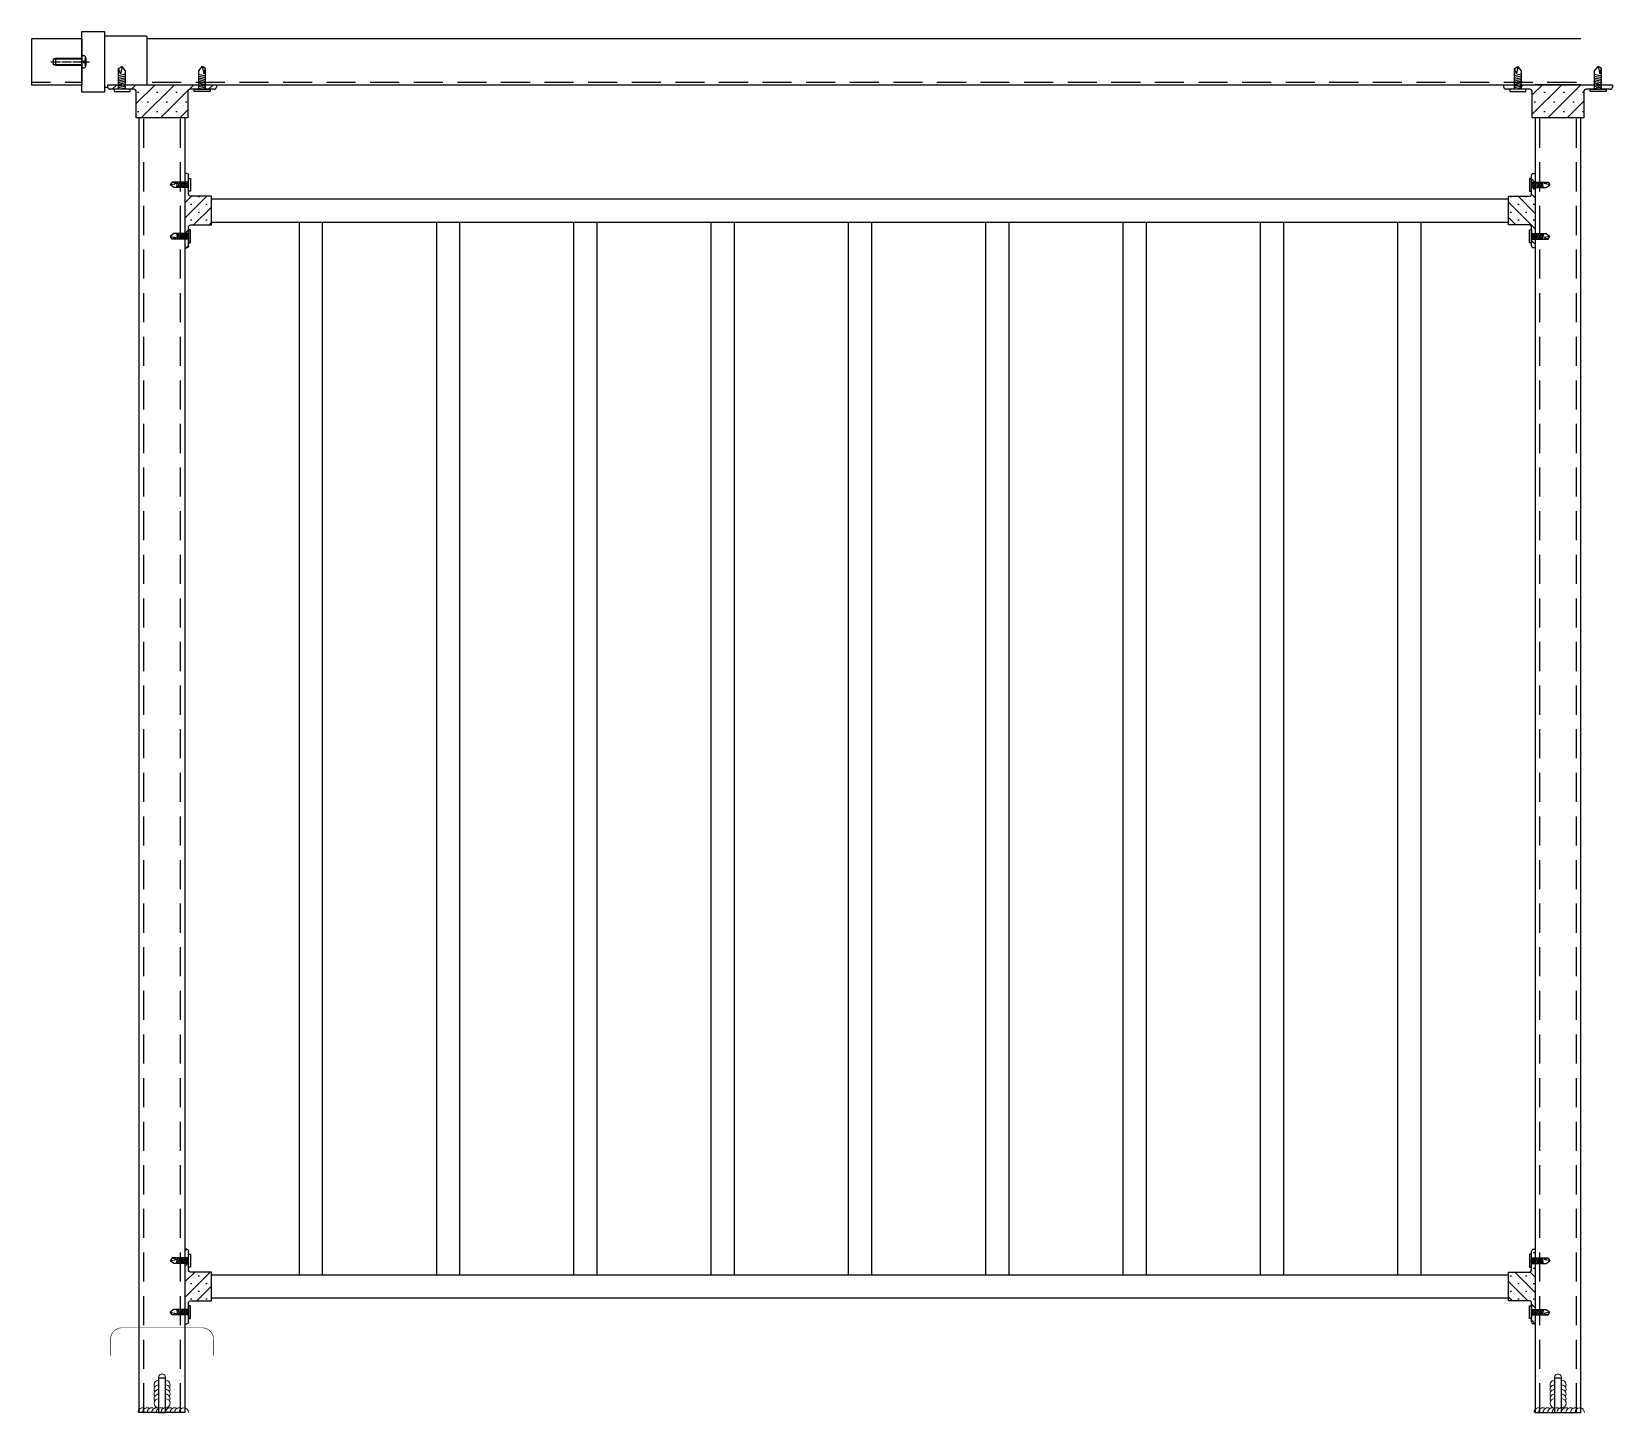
# Model space of a CAD drawing. Header units: millimetres. Extents: x -93 to 1288, y 0 to 1206.
import ezdxf

# ---------------------------------------------------------------- set-up
doc = ezdxf.new("R2010")
doc.units = ezdxf.units.MM
doc.set_wipeout_variables(frame=1)
doc.linetypes.add('DASHED', pattern=[19.05, 12.7, -6.35])
doc.linetypes.add('DOTE', pattern=[2.42, 2, -0.2, 0.02, -0.2])
for name, color, linetype in [('@F05_Section_Steel', 24, 'Continuous'), ('F01_Section_AL', 92, 'Continuous'), ('F22_Dim', 9, 'Continuous'), ('F31_Gridline_Other', 132, 'Continuous'), ('F90_Dote', 145, 'Continuous'), ('XX', 6, 'DASHED'), ('图层2', 1, 'Continuous'), ('图层3', 3, 'Continuous')]:
    doc.layers.add(name, color=color, linetype=linetype)
doc.layers.add('JY-11填充层', color=8, linetype='Continuous', lineweight=5)

# ---------------------------------------------------------------- blocks, each defined once
blk = doc.blocks.new('肋板侧')
at = {"layer": '@F05_Section_Steel', "ltscale": 10}
blk.add_lwpolyline([(-3, 0), (3, 0), (3, 30), (-3, 30)], close=True, dxfattribs=at)
at = {"layer": 'JY-11填充层'}
blk.add_lwpolyline([(1, 30), (3, 30, 1.147558), (-3, 30)], format="xyb", close=True, dxfattribs=at)
for centre, start, end in [((-3, 24), 90, 210), ((3, 24), 330, 90), ((-3, 20), 90, 210), ((-3, 16), 90, 210), ((-3, 12), 90, 210), ((3, 20), 330, 90), ((3, 16), 330, 90), ((3, 12), 330, 90), ((-17, 0), 60, 180), ((-13, 0), 60, 180), ((-9, 0), 60, 180), ((-5, 0), 60, 180), ((-3, 8), 90, 270), ((-1, 0), 60, 180), ((3, 0), 60, 180), ((3, 8), 270, 90), ((7, 0), 60, 180), ((11, 0), 60, 180), ((15, 0), 60, 180), ((19, 0), 0, 180)]:
    blk.add_arc(centre, 4, start, end, dxfattribs=at)
blk = doc.blocks.new('M5x19')
at = {"layer": 'F31_Gridline_Other', "ltscale": 0.5}
for p, q in [((-2.2, -17.5), (-1.8, -19)), ((2.2, -17.5), (1.8, -19))]:
    blk.add_line(p, q, dxfattribs=at)
at = {"layer": 'F31_Gridline_Other'}
blk.add_lwpolyline([(4, 1.1, 0.338208), (2.9, 2.5, 0.133928), (-2.9, 2.5, 0.338208), (-4, 1.1), (-4, 0), (4, 0)], format="xyb", close=True, dxfattribs=at)
blk.add_lwpolyline([(2.9, 2.5), (2.6, 2.3), (2.3, 2.2), (2, 2.2), (1.7, 2.2), (1.4, 2.3), (1.1, 2.4), (0.9, 2.5), (0.7, 2.5), (0.6, 2.4), (0.6, 2.3), (0.5, 2.1), (0.6, 1.9), (0.6, 1.6), (0.6, 1.4), (0.6, 1.2), (0.5, 1), (0.4, 0.8), (0.3, 0.7), (0.2, 0.6), (0, 0.6), (-0.2, 0.6), (-0.3, 0.7), (-0.4, 0.8), (-0.5, 1), (-0.6, 1.2), (-0.6, 1.4), (-0.6, 1.6), (-0.6, 1.9), (-0.5, 2.1), (-0.6, 2.3), (-0.6, 2.4), (-0.7, 2.5), (-0.9, 2.5), (-1.1, 2.4), (-1.4, 2.3), (-1.7, 2.2), (-2, 2.2), (-2.3, 2.2), (-2.6, 2.3), (-2.9, 2.5)], dxfattribs=at)
at = {"layer": 'F31_Gridline_Other', "ltscale": 0.5}
for points in [[(-2.2, 0), (-2.2, -17.5), (2.2, -17.5), (2.2, 0)], [(-1.8, 0), (-1.8, -19), (1.8, -19), (1.8, 0)]]:
    blk.add_lwpolyline(points, dxfattribs=at)
at = {"layer": 'F90_Dote', "linetype": 'DOTE', "ltscale": 3}
blk.add_line((0, -20.7), (0, 5.1), dxfattribs=at)
blk = doc.blocks.new('平椭圆管靠墙安装件')
at = {"color": 1}
blk.add_wipeout([(43, 17), (15, 17), (15, 20), (0, 20), (0, -20), (15, -20), (15, -17), (43, -17)], dxfattribs=at)
for p, q in [((0, 15), (0, -15)), ((43, 17), (43, -17))]:
    blk.add_line(p, q)
at = {"color": 0}
for p, q in [((43, 17), (15, 17)), ((43, -17), (15, -17))]:
    blk.add_line(p, q, dxfattribs=at)
blk.add_lwpolyline([(15, -20), (0, -20), (0, 20), (15, 20)], close=True)
at = {"layer": 'F31_Gridline_Other', "rotation": 270}
blk.add_blockref('M5x19', (0, 0), dxfattribs=at)
blk = doc.blocks.new('拉伸固定座')
at = {"layer": '图层2'}
for p, q in [((2255.6, 504.9), (2249.6, 503.5)), ((2319.6, 504.9), (2325.6, 503.5))]:
    blk.add_line(p, q, dxfattribs=at)
for points in [[(2255.6, 507.8), (2252.6, 511.8), (2251.2, 505.2), (2249.6, 510), (2252.6, 511.8)], [(2319.6, 507.8), (2322.6, 511.8), (2324, 505.2), (2325.6, 510), (2322.6, 511.8)]]:
    blk.add_lwpolyline(points, dxfattribs=at)
at = {"color": 1}
blk.add_wipeout([(2265.1, 466.8), (2310.1, 466.8), (2310.1, 489.8), (2310.1, 490.1), (2310.2, 490.3), (2310.2, 490.6), (2310.4, 490.8), (2310.5, 491), (2310.7, 491.2), (2310.9, 491.4), (2311.1, 491.5), (2311.3, 491.6), (2311.6, 491.7), (2311.8, 491.8), (2312.1, 491.8), (2333.1, 491.8), (2333.3, 491.8), (2333.6, 491.9), (2333.8, 491.9), (2334.1, 492.1), (2334.3, 492.2), (2334.4, 492.3), (2334.6, 492.5), (2334.7, 492.6), (2334.8, 492.7), (2334.9, 492.9), (2335, 493.1), (2335, 493.3), (2335.1, 493.5), (2335.1, 493.8), (2335.1, 495.8), (2240.1, 495.8), (2240.1, 493.8), (2240.1, 493.4), (2240.2, 493.2), (2240.2, 493.1), (2240.3, 492.9), (2240.4, 492.8), (2240.5, 492.7), (2240.5, 492.5), (2240.6, 492.4), (2240.7, 492.4), (2240.8, 492.3), (2240.9, 492.2), (2240.9, 492.2), (2241, 492.1), (2241.1, 492.1), (2241.2, 492), (2241.3, 492), (2241.4, 491.9), (2241.5, 491.9), (2241.6, 491.9), (2241.8, 491.8), (2241.9, 491.8), (2242.1, 491.8), (2245.6, 491.8), (2263.1, 491.8), (2263.5, 491.8), (2263.8, 491.7), (2264, 491.6), (2264.2, 491.4), (2264.4, 491.3), (2264.5, 491.2), (2264.7, 491), (2264.7, 490.9), (2264.8, 490.8), (2264.9, 490.6), (2265, 490.4), (2265.1, 490.2), (2265.1, 490), (2265.1, 489.8)], dxfattribs=at)
at = {"layer": '图层3'}
h = blk.add_hatch(dxfattribs=at)
h.set_pattern_fill('SACNCR', color=256, scale=5, style=0)
h.paths.add_polyline_path([(2240.1, 495.8), (2240.1, 493.8, 0.414214), (2242.1, 491.8), (2263.1, 491.8, -0.414214), (2265.1, 489.8), (2265.1, 466.8), (2310.1, 466.8), (2310.1, 489.8, -0.414214), (2312.1, 491.8), (2333.1, 491.8, 0.414214), (2335.1, 493.8), (2335.1, 495.8)])
at = {"layer": '图层2'}
for p, q in [((2249.6, 491.8), (2249.6, 510)), ((2255.6, 503.4), (2249.6, 502)), ((2255.6, 501.9), (2249.6, 500.5)), ((2255.6, 500.4), (2249.6, 499)), ((2255.6, 498.9), (2249.6, 497.5)), ((2255.6, 497.4), (2249.6, 496)), ((2255.6, 491.8), (2255.6, 507.8)), ((2319.6, 491.8), (2319.6, 507.8)), ((2319.6, 503.4), (2325.6, 502)), ((2319.6, 501.9), (2325.6, 500.5)), ((2319.6, 500.4), (2325.6, 499)), ((2319.6, 498.9), (2325.6, 497.5)), ((2319.6, 497.4), (2325.6, 496)), ((2325.6, 491.8), (2325.6, 510)), ((2255.6, 495.9), (2249.6, 494.5)), ((2255.6, 494.4), (2249.6, 493)), ((2255.6, 492.9), (2251, 491.8)), ((2319.6, 495.9), (2325.6, 494.5)), ((2319.6, 494.4), (2325.6, 493)), ((2319.6, 492.9), (2324.2, 491.8))]:
    blk.add_line(p, q, dxfattribs=at)
for points in [[(2259.6, 491.8), (2245.6, 491.8), (2245.6, 489.8), (2259.6, 489.8)], [(2315.6, 491.8), (2329.6, 491.8), (2329.6, 489.8), (2315.6, 489.8)]]:
    blk.add_lwpolyline(points, close=True, dxfattribs=at)
at = {"layer": '图层3'}
for p, q in [((2240.1, 495.8), (2335.1, 495.8)), ((2240.1, 493.8), (2240.1, 495.8)), ((2263.1, 491.8), (2242.1, 491.8)), ((2265.1, 466.8), (2265.1, 489.8)), ((2310.1, 489.8), (2310.1, 466.8)), ((2333.1, 491.8), (2312.1, 491.8)), ((2335.1, 495.8), (2335.1, 493.8)), ((2310.1, 466.8), (2265.1, 466.8))]:
    blk.add_line(p, q, dxfattribs=at)
for centre, start, end in [((2242.1, 493.8), 180, 270), ((2263.1, 489.8), 0, 90), ((2312.1, 489.8), 90, 180), ((2333.1, 493.8), 270, 0)]:
    blk.add_arc(centre, 2, start, end, dxfattribs=at)
blk = doc.blocks.new('15E[GL')
at = {"layer": '图层2'}
for points in [[(9.6, 20.1), (12.8, 22.5), (7.5, 23.6), (11.3, 24.9), (12.8, 22.5)], [(9.6, -20.1), (12.8, -22.5), (7.5, -23.6), (11.3, -24.9), (12.8, -22.5)]]:
    blk.add_lwpolyline(points, dxfattribs=at)
at = {"color": 1}
blk.add_wipeout([(0, 32.5), (-1.6, 32.5), (-1.9, 32.5), (-2.1, 32.4), (-2.4, 32.3), (-2.6, 32.1), (-2.9, 31.9), (-3, 31.6), (-3.2, 31.3), (-3.2, 31.1), (-3.2, 30.9), (-3.2, 14.1), (-3.2, 13.8), (-3.3, 13.6), (-3.4, 13.4), (-3.5, 13.2), (-3.7, 13), (-3.9, 12.8), (-4.2, 12.6), (-4.5, 12.5), (-4.8, 12.5), (-23.2, 12.5), (-23.2, -12.5), (-4.8, -12.5), (-4.5, -12.5), (-4.2, -12.6), (-4, -12.7), (-3.7, -13), (-3.6, -13.1), (-3.4, -13.3), (-3.3, -13.5), (-3.3, -13.7), (-3.2, -13.9), (-3.2, -14.1), (-3.2, -30.9), (-3.2, -31.2), (-3.1, -31.5), (-3, -31.7), (-2.9, -31.8), (-2.8, -32), (-2.6, -32.1), (-2.4, -32.3), (-2.3, -32.4), (-2.1, -32.4), (-2, -32.5), (-1.8, -32.5), (-1.6, -32.5), (0, -32.5)], dxfattribs=at)
at = {"layer": '图层3'}
h = blk.add_hatch(dxfattribs=at)
h.set_pattern_fill('SACNCR', color=256, scale=4, angle=-90, style=0)
h.set_pattern_definition([(315, (-396.641, 1830.071), (6.73519, 6.73519), []), (315, (-396.641, 1823.335), (6.73519, 6.73519), [0, -9.525])])
h.paths.add_polyline_path([(0, 32.5), (-1.6, 32.5, 0.414214), (-3.2, 30.9), (-3.2, 14.1, -0.414214), (-4.8, 12.5), (-23.2, 12.5), (-23.2, -12.5), (-4.8, -12.5, -0.414214), (-3.2, -14.1), (-3.2, -30.9, 0.414214), (-1.6, -32.5), (0, -32.5)])
at = {"layer": '图层2'}
for p, q in [((-3.2, 24.9), (11.3, 24.9)), ((-2.3, 20.1), (-3.2, 23.8)), ((-3.2, 20.1), (9.6, 20.1)), ((-1.1, 20.1), (-2.3, 24.9)), ((0.1, 20.1), (-1.1, 24.9)), ((1.3, 20.1), (0.1, 24.9)), ((2.5, 20.1), (1.3, 24.9)), ((3.7, 20.1), (2.5, 24.9)), ((4.9, 20.1), (3.7, 24.9)), ((6.1, 20.1), (4.9, 24.9)), ((7.3, 20.1), (6.1, 24.9)), ((-3.2, -20.1), (9.6, -20.1)), ((-2.3, -20.1), (-3.2, -23.8)), ((-3.2, -24.9), (11.3, -24.9)), ((-1.1, -20.1), (-2.3, -24.9)), ((0.1, -20.1), (-1.1, -24.9)), ((1.3, -20.1), (0.1, -24.9)), ((2.5, -20.1), (1.3, -24.9)), ((3.7, -20.1), (2.5, -24.9)), ((4.9, -20.1), (3.7, -24.9)), ((6.1, -20.1), (4.9, -24.9)), ((7.3, -20.1), (6.1, -24.9))]:
    blk.add_line(p, q, dxfattribs=at)
for points in [[(-3.2, 16.9), (-3.2, 28.1), (-4.8, 28.1), (-4.8, 16.9)], [(-3.2, -16.9), (-3.2, -28.1), (-4.8, -28.1), (-4.8, -16.9)]]:
    blk.add_lwpolyline(points, close=True, dxfattribs=at)
at = {"layer": '图层3'}
for p, q in [((-3.2, 14.1), (-3.2, 30.9)), ((-1.6, 32.5), (0, 32.5)), ((0, 32.5), (0, -32.5)), ((-23.2, -12.5), (-23.2, 12.5)), ((-23.2, 12.5), (-4.8, 12.5)), ((-4.8, -12.5), (-23.2, -12.5)), ((-3.2, -30.9), (-3.2, -14.1)), ((0, -32.5), (-1.6, -32.5))]:
    blk.add_line(p, q, dxfattribs=at)
for centre, start, end in [((-1.6, 30.9), 90, 180), ((-4.8, 14.1), 270, 0), ((-4.8, -14.1), 0, 90), ((-1.6, -30.9), 180, 270)]:
    blk.add_arc(centre, 1.6, start, end, dxfattribs=at)

msp = doc.modelspace()

# ---------------------------------------------------------------- linework, layer by layer
at = {"layer": '@F05_Section_Steel'}
msp.add_line((41, 1109.6), (41, 1089.6), dxfattribs=at)
for points in [[(1261, 1200), (-93, 1200), (-93, 1160), (1257, 1160)], [(1261, 1160), (1221, 1160), (1221, 0), (1261, 0), (1261, 1159), (1261, 1159)]]:
    msp.add_lwpolyline(points, dxfattribs=at)
msp.add_lwpolyline([(41, 1160), (41, 0), (1, 0), (1, 1160)], close=True, dxfattribs=at)
at = {"layer": '@F05_Section_Steel', "const_width": 0.5}
msp.add_lwpolyline([(66, 49.6), (66, 49.6), (66, 63.9, 0.414214), (56, 73.9), (-14, 73.9, 0.414214), (-24, 63.9), (-24, 49.6)], format="xyb", dxfattribs=at)
at = {"layer": 'F01_Section_AL', "linetype": 'ByBlock', "lineweight": -2}
msp.add_lwpolyline([(1221, 1060), (41, 1060), (41, 1040), (1221, 1040)], close=True, dxfattribs=at)
at = {"layer": 'F01_Section_AL', "linetype": 'ByBlock', "lineweight": -2, "elevation": 0}
msp.add_lwpolyline([(1221, 120), (41, 120), (41, 100), (1221, 100)], close=True, dxfattribs=at)
at = {"layer": 'F22_Dim'}
for points in [[(141, 1040), (161, 1040), (161, 120), (141, 120)], [(261, 1040), (281, 1040), (281, 120), (261, 120)], [(381, 1040), (401, 1040), (401, 120), (381, 120)], [(501, 1040), (521, 1040), (521, 120), (501, 120)], [(621, 1040), (641, 1040), (641, 120), (621, 120)], [(741, 1040), (761, 1040), (761, 120), (741, 120)], [(861, 1040), (881, 1040), (881, 120), (861, 120)], [(981, 1040), (1001, 1040), (1001, 120), (981, 120)], [(1101, 1040), (1121, 1040), (1121, 120), (1101, 120)]]:
    msp.add_lwpolyline(points, close=True, dxfattribs=at)
at = {"layer": 'XX', "ltscale": 2}
for p, q in [((1257, 1162, 0), (-93, 1162, 0)), ((5, 0), (5, 1160, 0)), ((37, 0), (37, 1160, 0)), ((1225, 0), (1225, 1160, 0)), ((1257, 0), (1257, 1160, 0))]:
    msp.add_line(p, q, dxfattribs=at)

# ---------------------------------------------------------------- block references
for p in [(21, 0), (1241, 0)]:
    msp.add_blockref('肋板侧', p)

# ---------------------------------------------------------------- next in the draw order: block references
msp.add_blockref('拉伸固定座', (-1046.6, 664.2))
at = {"color": 1, "xscale": -1}
for p in [(41, 1050), (41, 110, 0)]:
    msp.add_blockref('15E[GL', p, dxfattribs=at)
at = {"color": 1}
for p in [(1221, 1050), (1221, 110, 0)]:
    msp.add_blockref('15E[GL', p, dxfattribs=at)
at = {"layer": '图层3', "xscale": 1.319999999999993, "yscale": 1.319999999999993, "zscale": 1.319999999999993}
msp.add_blockref('平椭圆管靠墙安装件', (-49, 1180), dxfattribs=at)

# ---------------------------------------------------------------- next in the draw order: block references
msp.add_blockref('拉伸固定座', (-2266.6, 664.2))

doc.saveas('drawing.dxf')
